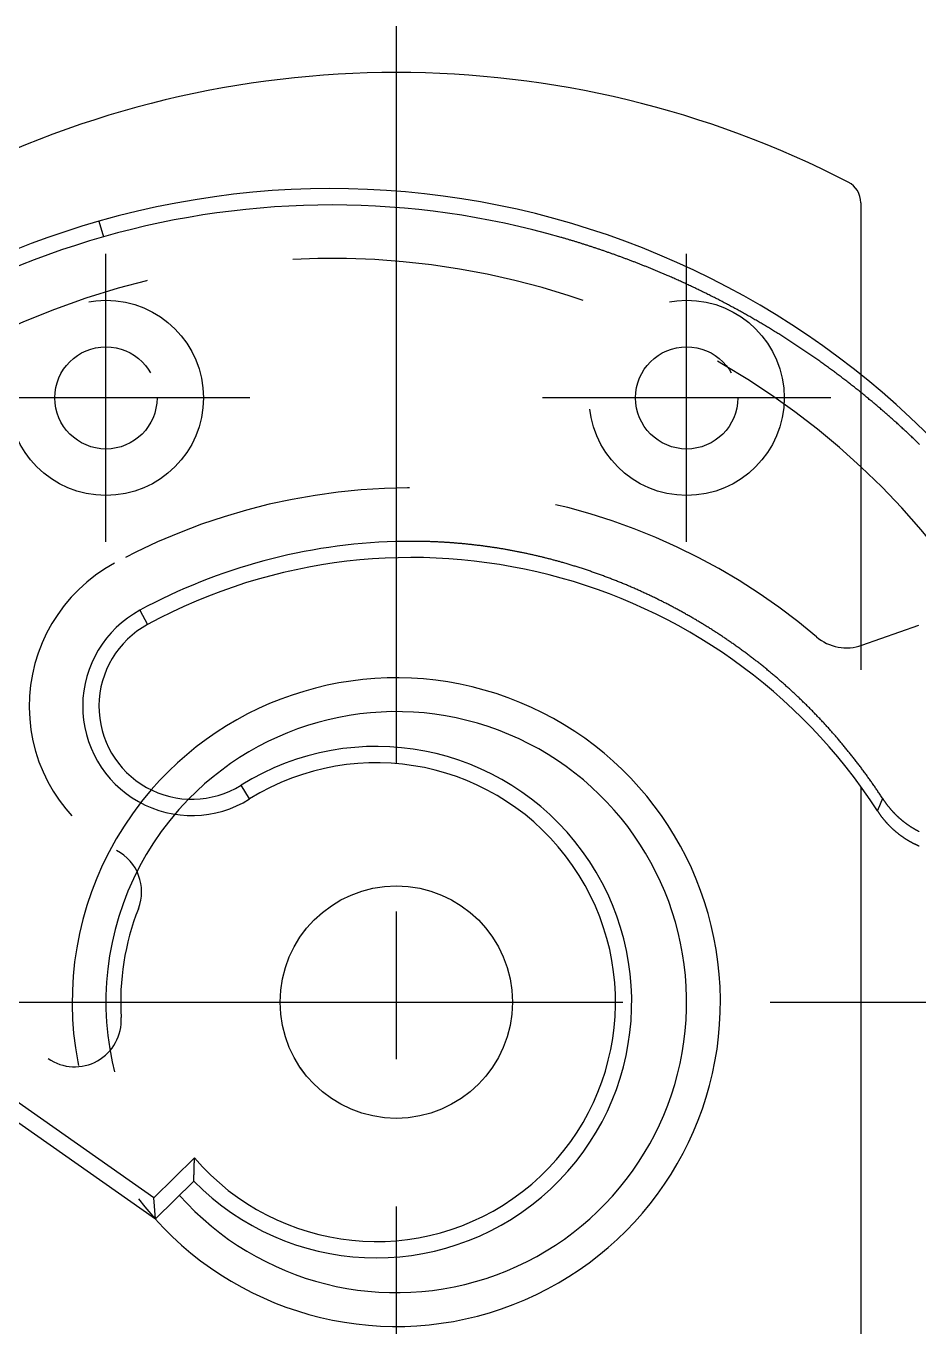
# Model space of a CAD drawing. Extents: x -128 to 60, y -136 to 42.
# Drawn here: x -15.9 to 22.5, y -14 to 42 of the extents above; entities that cross this region are included whole.
import ezdxf

# ---------------------------------------------------------------- set-up
doc = ezdxf.new("R2010")
doc.units = 0
doc.linetypes.add('CENTER', pattern=[50.8, 31.75, -6.35, 6.35, -6.35])
doc.linetypes.add('DASHED', pattern=[19.05, 12.7, -6.35])
doc.layers.get('0').update_dxf_attribs({"linetype": 'CONTINUOUS'})
doc.layers.add('CENTER', color=1, linetype='CONTINUOUS')

msp = doc.modelspace()

# ---------------------------------------------------------------- linework, layer by layer
at = {"color": 7, "linetype": 'CONTINUOUS'}
for p, q in [((20, 34.395), (20, 26.995)), ((-12.8, 33.602), (-12.608, 32.929)), ((-11.038, 16.862), (-10.704, 16.247)), ((-6.314, 8.741), (-6.684, 9.335)), ((20, 9.271), (20, -34.395)), ((-31.754, 5.676), (-10.365, -9.331)), ((-10.439, -8.423), (-27.341, 3.435)), ((-10.439, -8.423), (-8.686, -6.702)), ((-10.365, -9.331), (-8.712, -7.708)), ((-10.365, -9.331), (-10.439, -8.423))]:
    msp.add_line(p, q, dxfattribs=at)
at = {"color": 3, "linetype": 'DASHED'}
for p, q in [((20, 26.995), (20, 9.271)), ((20.045, 15.358), (22.502, 16.219)), ((-30.031, 8.132), (-14.99, -2.421))]:
    msp.add_line(p, q, dxfattribs=at)
at = {"color": 7}
for points in [[(11.462, 31.354, 0), (11.428, 31.369, 0), (11.395, 31.383, 0), (11.361, 31.397, 0), (11.328, 31.411, 0), (11.294, 31.425, 0), (11.26, 31.439, 0), (11.227, 31.453, 0), (11.193, 31.467, 0), (11.159, 31.481, 0), (11.126, 31.495, 0), (11.092, 31.509, 0), (11.058, 31.523, 0), (11.024, 31.537, 0), (10.991, 31.551, 0), (10.957, 31.564, 0), (10.923, 31.578, 0), (10.889, 31.592, 0), (10.856, 31.606, 0), (10.822, 31.619, 0), (10.788, 31.633, 0), (10.754, 31.647, 0), (10.72, 31.66, 0), (10.686, 31.674, 0), (10.652, 31.687, 0), (10.618, 31.701, 0), (10.585, 31.714, 0), (10.551, 31.728, 0), (10.517, 31.741, 0), (10.483, 31.754, 0), (10.449, 31.768, 0), (10.415, 31.781, 0), (10.381, 31.794, 0), (10.347, 31.808, 0), (10.313, 31.821, 0), (10.279, 31.834, 0), (10.245, 31.847, 0), (10.21, 31.86, 0), (10.176, 31.873, 0), (10.142, 31.886, 0), (10.108, 31.899, 0), (10.074, 31.912, 0), (10.04, 31.925, 0), (10.006, 31.938, 0), (9.971, 31.951, 0), (9.937, 31.964, 0), (9.903, 31.977, 0), (9.869, 31.989, 0), (9.835, 32.002, 0), (9.8, 32.015, 0), (9.766, 32.028, 0), (9.732, 32.04, 0), (9.698, 32.053, 0), (9.663, 32.065, 0), (9.629, 32.078, 0), (9.595, 32.09, 0), (9.56, 32.103, 0), (9.526, 32.115, 0), (9.492, 32.128, 0), (9.457, 32.14, 0), (9.423, 32.153, 0), (9.388, 32.165, 0), (9.354, 32.177, 0), (9.32, 32.189, 0), (9.285, 32.202, 0), (9.251, 32.214, 0), (9.216, 32.226, 0), (9.182, 32.238, 0), (9.147, 32.25, 0), (9.113, 32.262, 0), (9.078, 32.274, 0), (9.044, 32.286, 0), (9.009, 32.298, 0), (8.975, 32.31, 0), (8.94, 32.322, 0), (8.905, 32.334, 0), (8.871, 32.346, 0), (8.836, 32.358, 0), (8.802, 32.369, 0), (8.767, 32.381, 0), (8.732, 32.393, 0), (8.698, 32.404, 0), (8.663, 32.416, 0), (8.628, 32.428, 0), (8.594, 32.439, 0), (8.559, 32.451, 0), (8.524, 32.462, 0), (8.489, 32.474, 0), (8.455, 32.485, 0), (8.42, 32.497, 0), (8.385, 32.508, 0), (8.35, 32.519, 0), (8.316, 32.531, 0), (8.281, 32.542, 0), (8.246, 32.553, 0), (8.211, 32.564, 0), (8.176, 32.575, 0), (8.142, 32.587, 0), (8.107, 32.598, 0), (8.072, 32.609, 0), (8.037, 32.62, 0), (8.002, 32.631, 0), (7.967, 32.642, 0), (7.932, 32.653, 0), (7.897, 32.664, 0), (7.862, 32.675, 0), (7.827, 32.685, 0), (7.792, 32.696, 0), (7.757, 32.707, 0), (7.723, 32.718, 0), (7.688, 32.728, 0), (7.653, 32.739, 0), (7.617, 32.75, 0), (7.582, 32.76, 0), (7.547, 32.771, 0), (7.512, 32.782, 0), (7.477, 32.792, 0), (7.442, 32.803, 0), (7.407, 32.813, 0), (7.372, 32.823, 0), (7.337, 32.834, 0), (7.302, 32.844, 0), (7.267, 32.854, 0), (7.232, 32.865, 0), (7.196, 32.875, 0), (7.161, 32.885, 0), (7.126, 32.895, 0), (7.091, 32.905, 0)], [(22.528, 23.993, 0), (22.49, 24.029, 0), (22.453, 24.065, 0), (22.415, 24.102, 0), (22.378, 24.138, 0), (22.34, 24.174, 0), (22.303, 24.21, 0), (22.265, 24.246, 0), (22.227, 24.282, 0), (22.189, 24.318, 0), (22.152, 24.354, 0), (22.114, 24.39, 0), (22.076, 24.425, 0), (22.038, 24.461, 0), (22, 24.496, 0), (21.962, 24.532, 0), (21.924, 24.567, 0), (21.886, 24.603, 0), (21.848, 24.638, 0), (21.809, 24.674, 0), (21.771, 24.709, 0), (21.733, 24.744, 0), (21.694, 24.779, 0), (21.656, 24.814, 0), (21.617, 24.849, 0), (21.579, 24.884, 0), (21.541, 24.919, 0), (21.502, 24.954, 0), (21.463, 24.988, 0), (21.425, 25.023, 0), (21.386, 25.058, 0), (21.347, 25.092, 0), (21.308, 25.127, 0), (21.27, 25.161, 0), (21.231, 25.196, 0), (21.192, 25.23, 0), (21.153, 25.264, 0), (21.114, 25.298, 0), (21.075, 25.333, 0), (21.036, 25.367, 0), (20.997, 25.401, 0), (20.957, 25.435, 0), (20.918, 25.468, 0), (20.879, 25.502, 0), (20.839, 25.536, 0), (20.8, 25.57, 0), (20.761, 25.604, 0), (20.721, 25.637, 0), (20.682, 25.671, 0), (20.642, 25.704, 0), (20.602, 25.738, 0), (20.563, 25.771, 0), (20.523, 25.804, 0), (20.483, 25.837, 0), (20.444, 25.871, 0), (20.404, 25.904, 0), (20.364, 25.937, 0), (20.324, 25.97, 0), (20.284, 26.003, 0), (20.244, 26.036, 0), (20.204, 26.069, 0), (20.164, 26.101, 0), (20.124, 26.134, 0), (20.084, 26.167, 0), (20.044, 26.199, 0), (20.003, 26.232, 0), (19.963, 26.264, 0), (19.923, 26.297, 0), (19.882, 26.329, 0), (19.842, 26.361, 0), (19.801, 26.393, 0), (19.761, 26.425, 0), (19.72, 26.458, 0), (19.68, 26.49, 0), (19.639, 26.522, 0), (19.598, 26.553, 0), (19.558, 26.585, 0), (19.517, 26.617, 0), (19.476, 26.649, 0), (19.435, 26.681, 0), (19.394, 26.712, 0), (19.353, 26.744, 0), (19.312, 26.775, 0), (19.271, 26.807, 0), (19.23, 26.838, 0), (19.189, 26.869, 0), (19.148, 26.901, 0), (19.106, 26.932, 0), (19.065, 26.963, 0), (19.024, 26.994, 0), (18.982, 27.025, 0), (18.941, 27.056, 0), (18.9, 27.087, 0), (18.858, 27.118, 0), (18.817, 27.149, 0), (18.775, 27.179, 0), (18.733, 27.21, 0), (18.692, 27.241, 0), (18.65, 27.271, 0), (18.608, 27.302, 0), (18.566, 27.332, 0), (18.525, 27.362, 0), (18.483, 27.393, 0), (18.441, 27.423, 0), (18.399, 27.453, 0), (18.357, 27.483, 0), (18.315, 27.513, 0), (18.273, 27.543, 0), (18.23, 27.573, 0), (18.188, 27.603, 0), (18.146, 27.633, 0), (18.104, 27.663, 0), (18.061, 27.692, 0), (18.019, 27.722, 0), (17.977, 27.752, 0), (17.934, 27.781, 0), (17.892, 27.811, 0), (17.849, 27.84, 0), (17.806, 27.869, 0), (17.764, 27.899, 0), (17.721, 27.928, 0), (17.678, 27.957, 0), (17.636, 27.986, 0), (17.593, 28.015, 0), (17.55, 28.044, 0), (17.507, 28.073, 0), (17.464, 28.102, 0), (17.421, 28.131, 0), (17.378, 28.16, 0), (17.335, 28.188, 0), (17.292, 28.217, 0), (17.249, 28.245, 0), (17.206, 28.274, 0), (17.162, 28.302, 0), (17.119, 28.331, 0), (17.076, 28.359, 0), (17.032, 28.387, 0), (16.989, 28.416, 0), (16.945, 28.444, 0), (16.902, 28.472, 0), (16.858, 28.5, 0), (16.815, 28.528, 0), (16.771, 28.556, 0), (16.727, 28.584, 0), (16.684, 28.611, 0), (16.64, 28.639, 0), (16.596, 28.667, 0), (16.552, 28.695, 0), (16.508, 28.722, 0), (16.464, 28.75, 0), (16.42, 28.777, 0), (16.376, 28.804, 0), (16.332, 28.832, 0), (16.288, 28.859, 0), (16.244, 28.886, 0), (16.2, 28.913, 0), (16.155, 28.94, 0), (16.111, 28.967, 0), (16.067, 28.994, 0), (16.023, 29.021, 0), (15.978, 29.048, 0), (15.934, 29.075, 0), (15.889, 29.102, 0), (15.844, 29.128, 0), (15.8, 29.155, 0), (15.755, 29.181, 0), (15.71, 29.208, 0), (15.666, 29.234, 0), (15.621, 29.261, 0), (15.576, 29.287, 0), (15.531, 29.313, 0), (15.486, 29.339, 0), (15.441, 29.365, 0), (15.396, 29.391, 0), (15.351, 29.417, 0), (15.306, 29.443, 0), (15.261, 29.469, 0), (15.216, 29.495, 0), (15.171, 29.521, 0), (15.125, 29.546, 0), (15.08, 29.572, 0), (15.034, 29.598, 0), (14.989, 29.623, 0), (14.944, 29.648, 0), (14.898, 29.674, 0), (14.852, 29.699, 0), (14.807, 29.724, 0), (14.761, 29.75, 0), (14.716, 29.775, 0), (14.67, 29.8, 0), (14.624, 29.825, 0), (14.578, 29.85, 0), (14.532, 29.875, 0), (14.486, 29.899, 0), (14.44, 29.924, 0), (14.394, 29.949, 0), (14.348, 29.974, 0), (14.302, 29.998, 0), (14.256, 30.023, 0), (14.21, 30.047, 0), (14.164, 30.072, 0), (14.117, 30.096, 0), (14.071, 30.12, 0), (14.025, 30.144, 0), (13.978, 30.169, 0), (13.932, 30.192, 0), (13.885, 30.217, 0), (13.839, 30.241, 0), (13.792, 30.264, 0), (13.745, 30.288, 0), (13.699, 30.312, 0), (13.652, 30.336, 0), (13.605, 30.359, 0), (13.559, 30.383, 0), (13.512, 30.406, 0), (13.465, 30.43, 0), (13.418, 30.453, 0), (13.371, 30.477, 0), (13.324, 30.5, 0), (13.277, 30.523, 0), (13.23, 30.546, 0), (13.182, 30.569, 0), (13.135, 30.592, 0), (13.088, 30.615, 0), (13.041, 30.638, 0), (12.994, 30.661, 0), (12.946, 30.683, 0), (12.899, 30.706, 0), (12.851, 30.729, 0), (12.804, 30.751, 0), (12.757, 30.774, 0), (12.709, 30.796, 0), (12.662, 30.818, 0), (12.614, 30.841, 0), (12.566, 30.863, 0), (12.519, 30.885, 0), (12.471, 30.907, 0), (12.423, 30.929, 0), (12.376, 30.951, 0), (12.328, 30.973, 0), (12.28, 30.995, 0), (12.232, 31.016, 0), (12.184, 31.038, 0), (12.136, 31.059, 0), (12.088, 31.081, 0), (12.04, 31.102, 0), (11.992, 31.124, 0), (11.944, 31.145, 0), (11.896, 31.166, 0), (11.848, 31.188, 0), (11.8, 31.209, 0), (11.752, 31.23, 0), (11.703, 31.251, 0), (11.655, 31.271, 0), (11.607, 31.292, 0), (11.559, 31.313, 0), (11.51, 31.334, 0), (11.462, 31.354, 0)], [(7.13, 18.923, 0), (7.093, 18.933, 0), (7.057, 18.944, 0), (7.02, 18.954, 0), (6.984, 18.964, 0), (6.948, 18.974, 0), (6.911, 18.984, 0), (6.875, 18.994, 0), (6.838, 19.004, 0), (6.802, 19.014, 0), (6.765, 19.024, 0), (6.729, 19.033, 0), (6.692, 19.043, 0), (6.656, 19.053, 0), (6.619, 19.062, 0), (6.583, 19.072, 0), (6.546, 19.081, 0), (6.509, 19.091, 0), (6.473, 19.1, 0), (6.436, 19.109, 0), (6.399, 19.119, 0), (6.363, 19.128, 0), (6.326, 19.137, 0), (6.289, 19.146, 0), (6.253, 19.155, 0), (6.216, 19.164, 0), (6.179, 19.173, 0), (6.142, 19.181, 0), (6.106, 19.19, 0), (6.069, 19.199, 0), (6.032, 19.207, 0), (5.995, 19.216, 0), (5.958, 19.224, 0), (5.922, 19.233, 0), (5.885, 19.241, 0), (5.848, 19.25, 0), (5.811, 19.258, 0), (5.774, 19.266, 0), (5.737, 19.274, 0), (5.7, 19.282, 0), (5.663, 19.291, 0), (5.626, 19.299, 0), (5.589, 19.306, 0), (5.552, 19.314, 0), (5.515, 19.322, 0), (5.478, 19.33, 0), (5.441, 19.337, 0), (5.404, 19.345, 0), (5.367, 19.353, 0), (5.33, 19.36, 0), (5.293, 19.368, 0), (5.256, 19.375, 0), (5.219, 19.382, 0), (5.182, 19.39, 0), (5.145, 19.397, 0), (5.107, 19.404, 0), (5.07, 19.411, 0), (5.033, 19.418, 0), (4.996, 19.425, 0), (4.959, 19.432, 0), (4.921, 19.439, 0), (4.884, 19.446, 0), (4.847, 19.453, 0), (4.81, 19.459, 0), (4.772, 19.466, 0), (4.735, 19.472, 0), (4.698, 19.479, 0), (4.66, 19.485, 0), (4.623, 19.492, 0), (4.586, 19.498, 0), (4.548, 19.504, 0), (4.511, 19.51, 0), (4.473, 19.517, 0), (4.436, 19.523, 0), (4.399, 19.529, 0), (4.361, 19.535, 0), (4.324, 19.541, 0), (4.286, 19.546, 0), (4.249, 19.552, 0), (4.211, 19.558, 0), (4.174, 19.564, 0), (4.136, 19.569, 0), (4.099, 19.575, 0), (4.061, 19.58, 0), (4.023, 19.586, 0), (3.986, 19.591, 0), (3.948, 19.596, 0), (3.911, 19.602, 0), (3.873, 19.607, 0), (3.835, 19.612, 0), (3.798, 19.617, 0), (3.76, 19.622, 0), (3.722, 19.627, 0), (3.685, 19.632, 0), (3.647, 19.637, 0), (3.609, 19.642, 0), (3.571, 19.646, 0), (3.534, 19.651, 0), (3.496, 19.655, 0), (3.458, 19.66, 0), (3.42, 19.665, 0), (3.383, 19.669, 0), (3.345, 19.673, 0), (3.307, 19.678, 0), (3.269, 19.682, 0), (3.231, 19.686, 0), (3.194, 19.69, 0), (3.156, 19.694, 0), (3.118, 19.698, 0), (3.08, 19.702, 0), (3.042, 19.706, 0), (3.005, 19.71, 0), (2.967, 19.713, 0), (2.929, 19.717, 0), (2.891, 19.721, 0), (2.853, 19.724, 0), (2.816, 19.728, 0), (2.778, 19.731, 0), (2.74, 19.735, 0), (2.702, 19.738, 0), (2.664, 19.741, 0), (2.626, 19.744, 0), (2.589, 19.748, 0), (2.551, 19.751, 0), (2.513, 19.754, 0), (2.475, 19.757, 0), (2.437, 19.76, 0), (2.399, 19.762, 0), (2.361, 19.765, 0), (2.323, 19.768, 0), (2.286, 19.77, 0), (2.248, 19.773, 0), (2.21, 19.776, 0), (2.172, 19.778, 0), (2.134, 19.78, 0), (2.096, 19.783, 0), (2.058, 19.785, 0), (2.02, 19.787, 0), (1.982, 19.79, 0), (1.945, 19.792, 0), (1.907, 19.794, 0), (1.869, 19.796, 0), (1.831, 19.798, 0), (1.793, 19.799, 0), (1.755, 19.801, 0), (1.717, 19.803, 0), (1.679, 19.805, 0), (1.641, 19.806, 0), (1.603, 19.808, 0), (1.565, 19.809, 0), (1.527, 19.811, 0), (1.489, 19.812, 0), (1.451, 19.814, 0), (1.413, 19.815, 0), (1.375, 19.816, 0), (1.338, 19.817, 0), (1.3, 19.818, 0), (1.262, 19.819, 0), (1.224, 19.82, 0), (1.186, 19.821, 0), (1.148, 19.822, 0), (1.11, 19.823, 0), (1.072, 19.823, 0), (1.034, 19.824, 0), (0.996, 19.825, 0), (0.958, 19.825, 0), (0.92, 19.826, 0), (0.882, 19.826, 0), (0.844, 19.826, 0), (0.806, 19.826, 0), (0.768, 19.827, 0), (0.73, 19.827, 0), (0.691, 19.827, 0), (0.653, 19.827, 0), (0.615, 19.827, 0), (0.577, 19.827, 0), (0.539, 19.827, 0), (0.501, 19.827, 0), (0.463, 19.826, 0), (0.425, 19.826, 0), (0.387, 19.826, 0), (0.349, 19.825, 0), (0.311, 19.825, 0), (0.273, 19.824, 0), (0.235, 19.823, 0), (0.197, 19.823, 0), (0.159, 19.822, 0), (0.121, 19.821, 0), (0.083, 19.82, 0), (0.044, 19.819, 0), (0.006, 19.818, 0), (-0.032, 19.817, 0)], [(20.94, 8.755, 0), (20.915, 8.793, 0), (20.889, 8.832, 0), (20.864, 8.87, 0), (20.839, 8.908, 0), (20.813, 8.947, 0), (20.788, 8.985, 0), (20.762, 9.023, 0), (20.737, 9.061, 0), (20.711, 9.1, 0), (20.685, 9.138, 0), (20.66, 9.176, 0), (20.634, 9.213, 0), (20.608, 9.251, 0), (20.582, 9.289, 0), (20.556, 9.327, 0), (20.53, 9.365, 0), (20.503, 9.402, 0), (20.477, 9.44, 0), (20.451, 9.477, 0), (20.425, 9.515, 0), (20.398, 9.552, 0), (20.372, 9.59, 0), (20.345, 9.627, 0), (20.318, 9.664, 0), (20.292, 9.701, 0), (20.265, 9.739, 0), (20.238, 9.776, 0), (20.211, 9.813, 0), (20.184, 9.85, 0), (20.157, 9.887, 0), (20.13, 9.923, 0), (20.103, 9.96, 0), (20.076, 9.997, 0), (20.048, 10.034, 0), (20.021, 10.07, 0), (19.993, 10.107, 0), (19.966, 10.143, 0), (19.938, 10.18, 0), (19.911, 10.216, 0), (19.883, 10.252, 0), (19.855, 10.289, 0), (19.827, 10.325, 0), (19.799, 10.361, 0), (19.772, 10.397, 0), (19.744, 10.433, 0), (19.715, 10.469, 0), (19.687, 10.505, 0), (19.659, 10.541, 0), (19.631, 10.577, 0), (19.602, 10.613, 0), (19.574, 10.649, 0), (19.546, 10.684, 0), (19.517, 10.72, 0), (19.488, 10.755, 0), (19.46, 10.791, 0), (19.431, 10.826, 0), (19.402, 10.862, 0), (19.373, 10.897, 0), (19.344, 10.932, 0), (19.315, 10.967, 0), (19.286, 11.003, 0), (19.257, 11.038, 0), (19.228, 11.073, 0), (19.199, 11.108, 0), (19.169, 11.143, 0), (19.14, 11.178, 0), (19.11, 11.213, 0), (19.081, 11.247, 0), (19.051, 11.282, 0), (19.022, 11.317, 0), (18.992, 11.351, 0), (18.962, 11.386, 0), (18.932, 11.42, 0), (18.902, 11.455, 0), (18.872, 11.489, 0), (18.842, 11.523, 0), (18.812, 11.558, 0), (18.782, 11.592, 0), (18.752, 11.626, 0), (18.721, 11.66, 0), (18.691, 11.694, 0), (18.661, 11.728, 0), (18.63, 11.762, 0), (18.6, 11.796, 0), (18.569, 11.83, 0), (18.538, 11.863, 0), (18.508, 11.897, 0), (18.477, 11.931, 0), (18.446, 11.964, 0), (18.415, 11.998, 0), (18.384, 12.031, 0), (18.353, 12.065, 0), (18.322, 12.098, 0), (18.291, 12.131, 0), (18.259, 12.165, 0), (18.228, 12.198, 0), (18.197, 12.231, 0), (18.165, 12.264, 0), (18.134, 12.297, 0), (18.102, 12.33, 0), (18.07, 12.363, 0), (18.039, 12.396, 0), (18.007, 12.429, 0), (17.975, 12.461, 0), (17.943, 12.494, 0), (17.911, 12.527, 0), (17.879, 12.559, 0), (17.847, 12.592, 0), (17.815, 12.624, 0), (17.782, 12.657, 0), (17.75, 12.689, 0), (17.718, 12.721, 0), (17.685, 12.754, 0), (17.653, 12.786, 0), (17.62, 12.818, 0), (17.588, 12.85, 0), (17.555, 12.882, 0), (17.522, 12.914, 0), (17.489, 12.946, 0), (17.456, 12.977, 0), (17.424, 13.009, 0), (17.391, 13.041, 0), (17.358, 13.073, 0), (17.324, 13.104, 0), (17.291, 13.136, 0), (17.258, 13.167, 0), (17.224, 13.199, 0), (17.191, 13.23, 0), (17.158, 13.261, 0), (17.124, 13.293, 0), (17.09, 13.324, 0), (17.057, 13.355, 0), (17.023, 13.386, 0), (16.989, 13.417, 0), (16.955, 13.448, 0), (16.922, 13.479, 0), (16.887, 13.51, 0), (16.853, 13.541, 0), (16.819, 13.572, 0), (16.785, 13.602, 0), (16.751, 13.633, 0), (16.716, 13.664, 0), (16.682, 13.694, 0), (16.648, 13.725, 0), (16.613, 13.755, 0), (16.579, 13.785, 0), (16.544, 13.816, 0), (16.509, 13.846, 0), (16.474, 13.876, 0), (16.44, 13.906, 0), (16.405, 13.936, 0), (16.37, 13.966, 0), (16.335, 13.996, 0), (16.3, 14.026, 0), (16.265, 14.055, 0), (16.23, 14.085, 0), (16.195, 14.115, 0), (16.159, 14.144, 0), (16.124, 14.174, 0), (16.089, 14.203, 0), (16.053, 14.232, 0), (16.018, 14.262, 0), (15.982, 14.291, 0), (15.947, 14.32, 0), (15.911, 14.349, 0), (15.875, 14.378, 0), (15.84, 14.407, 0), (15.804, 14.436, 0), (15.768, 14.464, 0), (15.732, 14.493, 0), (15.696, 14.522, 0), (15.66, 14.55, 0), (15.624, 14.579, 0), (15.588, 14.607, 0), (15.552, 14.636, 0), (15.516, 14.664, 0), (15.48, 14.692, 0), (15.444, 14.72, 0), (15.407, 14.748, 0), (15.371, 14.776, 0), (15.335, 14.804, 0), (15.298, 14.832, 0), (15.262, 14.86, 0), (15.225, 14.887, 0), (15.189, 14.915, 0), (15.152, 14.943, 0), (15.116, 14.97, 0), (15.079, 14.997, 0), (15.042, 15.025, 0), (15.006, 15.052, 0), (14.969, 15.079, 0), (14.932, 15.106, 0), (14.895, 15.133, 0), (14.858, 15.16, 0), (14.821, 15.187, 0), (14.784, 15.213, 0), (14.747, 15.24, 0), (14.71, 15.267, 0), (14.673, 15.293, 0), (14.636, 15.32, 0), (14.599, 15.346, 0), (14.562, 15.373, 0), (14.524, 15.399, 0), (14.487, 15.425, 0), (14.45, 15.451, 0), (14.412, 15.477, 0), (14.375, 15.503, 0), (14.337, 15.529, 0), (14.3, 15.555, 0), (14.262, 15.581, 0), (14.224, 15.606, 0), (14.187, 15.632, 0), (14.149, 15.657, 0), (14.111, 15.683, 0), (14.073, 15.708, 0), (14.036, 15.733, 0), (13.998, 15.759, 0), (13.96, 15.784, 0), (13.922, 15.809, 0), (13.884, 15.834, 0), (13.846, 15.859, 0), (13.807, 15.884, 0), (13.769, 15.908, 0), (13.731, 15.933, 0), (13.693, 15.958, 0), (13.655, 15.982, 0), (13.616, 16.007, 0), (13.578, 16.031, 0), (13.54, 16.056, 0), (13.501, 16.08, 0), (13.463, 16.104, 0), (13.424, 16.128, 0), (13.385, 16.152, 0), (13.347, 16.176, 0), (13.308, 16.2, 0), (13.269, 16.224, 0), (13.231, 16.248, 0), (13.192, 16.271, 0), (13.153, 16.295, 0), (13.114, 16.319, 0), (13.075, 16.342, 0), (13.036, 16.366, 0), (12.997, 16.389, 0), (12.958, 16.412, 0), (12.919, 16.435, 0), (12.88, 16.459, 0), (12.841, 16.482, 0), (12.802, 16.505, 0), (12.762, 16.527, 0), (12.723, 16.55, 0), (12.684, 16.573, 0), (12.644, 16.596, 0), (12.605, 16.618, 0), (12.565, 16.641, 0), (12.526, 16.663, 0), (12.486, 16.686, 0), (12.446, 16.708, 0), (12.407, 16.73, 0), (12.367, 16.752, 0), (12.327, 16.774, 0), (12.287, 16.796, 0), (12.248, 16.818, 0), (12.208, 16.84, 0), (12.168, 16.862, 0), (12.128, 16.884, 0), (12.088, 16.905, 0), (12.048, 16.927, 0), (12.008, 16.949, 0), (11.968, 16.97, 0), (11.928, 16.991, 0), (11.887, 17.013, 0), (11.847, 17.034, 0), (11.807, 17.055, 0), (11.766, 17.076, 0), (11.726, 17.097, 0), (11.685, 17.118, 0), (11.645, 17.139, 0), (11.604, 17.16, 0), (11.564, 17.18, 0), (11.523, 17.201, 0), (11.483, 17.222, 0), (11.442, 17.242, 0), (11.401, 17.263, 0), (11.361, 17.283, 0), (11.32, 17.303, 0), (11.279, 17.323, 0), (11.238, 17.343, 0), (11.197, 17.364, 0), (11.156, 17.384, 0), (11.115, 17.404, 0), (11.074, 17.423, 0), (11.033, 17.443, 0), (10.992, 17.463, 0), (10.95, 17.482, 0), (10.909, 17.502, 0), (10.868, 17.521, 0), (10.826, 17.541, 0), (10.785, 17.56, 0), (10.743, 17.579, 0), (10.702, 17.599, 0), (10.66, 17.618, 0), (10.619, 17.637, 0), (10.577, 17.656, 0), (10.536, 17.675, 0), (10.494, 17.694, 0), (10.452, 17.712, 0), (10.41, 17.731, 0), (10.368, 17.75, 0), (10.327, 17.768, 0), (10.285, 17.787, 0), (10.243, 17.805, 0), (10.201, 17.823, 0), (10.159, 17.841, 0), (10.117, 17.86, 0), (10.074, 17.878, 0), (10.032, 17.896, 0), (9.99, 17.913, 0), (9.948, 17.931, 0), (9.905, 17.949, 0), (9.863, 17.967, 0), (9.821, 17.984, 0), (9.778, 18.002, 0), (9.736, 18.019, 0), (9.693, 18.037, 0), (9.651, 18.054, 0), (9.608, 18.071, 0), (9.566, 18.088, 0), (9.523, 18.106, 0), (9.481, 18.123, 0), (9.438, 18.14, 0), (9.395, 18.156, 0), (9.352, 18.173, 0), (9.309, 18.19, 0), (9.267, 18.206, 0), (9.224, 18.223, 0), (9.181, 18.239, 0), (9.138, 18.256, 0), (9.095, 18.272, 0), (9.052, 18.288, 0), (9.009, 18.305, 0), (8.966, 18.32, 0), (8.923, 18.337, 0), (8.879, 18.352, 0), (8.836, 18.368, 0), (8.793, 18.384, 0), (8.75, 18.4, 0), (8.707, 18.415, 0), (8.663, 18.431, 0), (8.62, 18.446, 0), (8.577, 18.462, 0), (8.533, 18.477, 0), (8.49, 18.492, 0), (8.446, 18.507, 0), (8.403, 18.522, 0), (8.359, 18.537, 0), (8.316, 18.552, 0), (8.272, 18.567, 0), (8.228, 18.582, 0), (8.185, 18.596, 0), (8.141, 18.611, 0), (8.097, 18.625, 0), (8.054, 18.64, 0), (8.01, 18.654, 0), (7.966, 18.668, 0), (7.922, 18.682, 0), (7.879, 18.696, 0), (7.835, 18.71, 0), (7.791, 18.724, 0), (7.747, 18.738, 0), (7.703, 18.752, 0), (7.659, 18.765, 0), (7.615, 18.779, 0), (7.571, 18.793, 0), (7.527, 18.806, 0), (7.483, 18.819, 0), (7.439, 18.832, 0), (7.395, 18.846, 0), (7.351, 18.859, 0), (7.306, 18.872, 0), (7.262, 18.885, 0), (7.218, 18.898, 0), (7.174, 18.91, 0), (7.13, 18.923, 0)], [(20.717, 8.226, 0), (20.718, 8.229, 0), (20.72, 8.232, 0), (20.721, 8.236, 0), (20.723, 8.239, 0), (20.724, 8.242, 0), (20.725, 8.246, 0), (20.727, 8.249, 0), (20.728, 8.252, 0), (20.73, 8.256, 0), (20.731, 8.259, 0), (20.733, 8.262, 0), (20.734, 8.266, 0), (20.735, 8.269, 0), (20.737, 8.272, 0), (20.738, 8.276, 0), (20.739, 8.279, 0), (20.741, 8.282, 0), (20.742, 8.286, 0), (20.744, 8.289, 0), (20.745, 8.292, 0), (20.747, 8.296, 0), (20.748, 8.299, 0), (20.749, 8.302, 0), (20.751, 8.306, 0), (20.752, 8.309, 0), (20.754, 8.312, 0), (20.755, 8.316, 0), (20.756, 8.319, 0), (20.758, 8.322, 0), (20.759, 8.325, 0), (20.761, 8.329, 0), (20.762, 8.332, 0), (20.764, 8.335, 0), (20.765, 8.339, 0), (20.766, 8.342, 0), (20.768, 8.345, 0), (20.769, 8.349, 0), (20.77, 8.352, 0), (20.772, 8.355, 0), (20.773, 8.359, 0), (20.775, 8.362, 0), (20.776, 8.365, 0), (20.778, 8.369, 0), (20.779, 8.372, 0), (20.78, 8.375, 0), (20.782, 8.379, 0), (20.783, 8.382, 0), (20.785, 8.385, 0), (20.786, 8.389, 0), (20.788, 8.392, 0), (20.789, 8.395, 0), (20.79, 8.399, 0), (20.792, 8.402, 0), (20.793, 8.405, 0), (20.794, 8.409, 0), (20.796, 8.412, 0), (20.797, 8.415, 0), (20.799, 8.419, 0), (20.8, 8.422, 0), (20.802, 8.425, 0), (20.803, 8.429, 0), (20.804, 8.432, 0), (20.806, 8.435, 0), (20.807, 8.439, 0), (20.809, 8.442, 0), (20.81, 8.445, 0), (20.811, 8.449, 0), (20.813, 8.452, 0), (20.814, 8.455, 0), (20.816, 8.459, 0), (20.817, 8.462, 0), (20.818, 8.465, 0), (20.82, 8.468, 0), (20.821, 8.472, 0), (20.823, 8.475, 0), (20.824, 8.478, 0), (20.825, 8.482, 0), (20.827, 8.485, 0), (20.828, 8.488, 0), (20.83, 8.492, 0), (20.831, 8.495, 0), (20.832, 8.498, 0), (20.834, 8.502, 0), (20.835, 8.505, 0), (20.837, 8.508, 0), (20.838, 8.512, 0), (20.839, 8.515, 0), (20.841, 8.518, 0), (20.842, 8.522, 0), (20.844, 8.525, 0), (20.845, 8.528, 0), (20.846, 8.532, 0), (20.848, 8.535, 0), (20.849, 8.538, 0), (20.851, 8.542, 0), (20.852, 8.545, 0), (20.853, 8.548, 0), (20.855, 8.552, 0), (20.856, 8.555, 0), (20.858, 8.558, 0), (20.859, 8.562, 0), (20.86, 8.565, 0), (20.862, 8.568, 0), (20.863, 8.572, 0), (20.865, 8.575, 0), (20.866, 8.578, 0), (20.867, 8.582, 0), (20.869, 8.585, 0), (20.87, 8.588, 0), (20.872, 8.592, 0), (20.873, 8.595, 0), (20.874, 8.598, 0), (20.876, 8.602, 0), (20.877, 8.605, 0), (20.878, 8.608, 0), (20.88, 8.612, 0), (20.881, 8.615, 0), (20.883, 8.618, 0), (20.884, 8.621, 0), (20.886, 8.625, 0), (20.887, 8.628, 0), (20.888, 8.631, 0), (20.89, 8.635, 0), (20.891, 8.638, 0), (20.892, 8.641, 0), (20.894, 8.645, 0), (20.895, 8.648, 0), (20.897, 8.651, 0), (20.898, 8.655, 0), (20.899, 8.658, 0), (20.901, 8.661, 0), (20.902, 8.665, 0), (20.904, 8.668, 0), (20.905, 8.671, 0), (20.906, 8.675, 0), (20.908, 8.678, 0), (20.909, 8.681, 0), (20.91, 8.685, 0), (20.912, 8.688, 0), (20.913, 8.691, 0), (20.915, 8.695, 0), (20.916, 8.698, 0), (20.918, 8.701, 0), (20.919, 8.705, 0), (20.92, 8.708, 0), (20.922, 8.711, 0), (20.923, 8.715, 0), (20.924, 8.718, 0), (20.926, 8.721, 0), (20.927, 8.725, 0), (20.929, 8.728, 0), (20.93, 8.731, 0), (20.931, 8.735, 0), (20.933, 8.738, 0), (20.934, 8.741, 0), (20.936, 8.745, 0), (20.937, 8.748, 0), (20.938, 8.751, 0), (20.94, 8.755, 0)], [(20.94, 8.755, 0), (20.946, 8.745, 0), (20.953, 8.735, 0), (20.959, 8.725, 0), (20.966, 8.715, 0), (20.972, 8.705, 0), (20.979, 8.695, 0), (20.986, 8.685, 0), (20.992, 8.675, 0), (20.999, 8.666, 0), (21.006, 8.656, 0), (21.012, 8.646, 0), (21.019, 8.637, 0), (21.026, 8.627, 0), (21.033, 8.617, 0), (21.04, 8.608, 0), (21.047, 8.598, 0), (21.053, 8.588, 0), (21.06, 8.579, 0), (21.067, 8.569, 0), (21.074, 8.56, 0), (21.081, 8.55, 0), (21.088, 8.541, 0), (21.095, 8.531, 0), (21.102, 8.522, 0), (21.11, 8.512, 0), (21.117, 8.503, 0), (21.124, 8.494, 0), (21.131, 8.484, 0), (21.138, 8.475, 0), (21.145, 8.466, 0), (21.153, 8.457, 0), (21.16, 8.447, 0), (21.167, 8.438, 0), (21.174, 8.429, 0), (21.182, 8.42, 0), (21.189, 8.411, 0), (21.197, 8.401, 0), (21.204, 8.392, 0), (21.212, 8.383, 0), (21.219, 8.374, 0), (21.227, 8.365, 0), (21.234, 8.356, 0), (21.241, 8.347, 0), (21.249, 8.338, 0), (21.257, 8.329, 0), (21.264, 8.32, 0), (21.272, 8.312, 0), (21.28, 8.303, 0), (21.287, 8.294, 0), (21.295, 8.285, 0), (21.303, 8.276, 0), (21.311, 8.267, 0), (21.318, 8.259, 0), (21.326, 8.25, 0), (21.334, 8.241, 0), (21.342, 8.233, 0), (21.35, 8.224, 0), (21.358, 8.215, 0), (21.366, 8.207, 0), (21.373, 8.198, 0), (21.381, 8.19, 0), (21.39, 8.181, 0), (21.398, 8.173, 0), (21.406, 8.164, 0), (21.414, 8.156, 0), (21.422, 8.147, 0), (21.43, 8.139, 0), (21.438, 8.13, 0), (21.446, 8.122, 0), (21.454, 8.114, 0), (21.463, 8.105, 0), (21.471, 8.097, 0), (21.479, 8.089, 0), (21.488, 8.08, 0), (21.496, 8.072, 0), (21.504, 8.064, 0), (21.513, 8.056, 0), (21.521, 8.048, 0), (21.529, 8.039, 0), (21.538, 8.031, 0), (21.546, 8.023, 0), (21.555, 8.015, 0), (21.564, 8.007, 0), (21.572, 7.999, 0), (21.581, 7.991, 0), (21.589, 7.983, 0), (21.598, 7.975, 0), (21.607, 7.967, 0), (21.615, 7.959, 0), (21.624, 7.951, 0), (21.633, 7.944, 0), (21.641, 7.936, 0), (21.65, 7.928, 0), (21.659, 7.92, 0), (21.668, 7.912, 0), (21.677, 7.905, 0), (21.686, 7.897, 0), (21.695, 7.889, 0), (21.703, 7.882, 0), (21.712, 7.874, 0), (21.721, 7.866, 0), (21.73, 7.859, 0), (21.739, 7.851, 0), (21.748, 7.843, 0), (21.758, 7.836, 0), (21.767, 7.828, 0), (21.776, 7.821, 0), (21.785, 7.813, 0), (21.794, 7.806, 0), (21.803, 7.799, 0), (21.812, 7.791, 0), (21.822, 7.784, 0), (21.831, 7.777, 0), (21.84, 7.769, 0), (21.85, 7.762, 0), (21.859, 7.755, 0), (21.868, 7.747, 0), (21.878, 7.74, 0), (21.887, 7.733, 0), (21.896, 7.726, 0), (21.906, 7.719, 0), (21.915, 7.712, 0), (21.925, 7.705, 0), (21.934, 7.698, 0), (21.944, 7.691, 0), (21.953, 7.684, 0), (21.963, 7.677, 0), (21.972, 7.67, 0), (21.982, 7.663, 0), (21.991, 7.656, 0), (22.001, 7.649, 0), (22.011, 7.643, 0), (22.02, 7.636, 0), (22.03, 7.629, 0), (22.04, 7.622, 0), (22.049, 7.616, 0), (22.059, 7.609, 0), (22.069, 7.602, 0), (22.078, 7.596, 0), (22.088, 7.589, 0), (22.098, 7.583, 0), (22.108, 7.576, 0), (22.117, 7.57, 0), (22.127, 7.563, 0), (22.137, 7.557, 0), (22.147, 7.551, 0), (22.157, 7.544, 0), (22.167, 7.538, 0), (22.177, 7.532, 0), (22.186, 7.526, 0), (22.196, 7.519, 0), (22.206, 7.513, 0), (22.216, 7.507, 0), (22.226, 7.501, 0), (22.236, 7.495, 0), (22.246, 7.489, 0), (22.256, 7.483, 0), (22.266, 7.477, 0), (22.276, 7.471, 0), (22.287, 7.465, 0), (22.297, 7.459, 0), (22.307, 7.453, 0), (22.317, 7.447, 0), (22.327, 7.441, 0), (22.337, 7.435, 0), (22.347, 7.43, 0), (22.358, 7.424, 0), (22.368, 7.418, 0), (22.378, 7.413, 0), (22.388, 7.407, 0), (22.398, 7.401, 0), (22.409, 7.396, 0), (22.419, 7.39, 0), (22.429, 7.385, 0), (22.44, 7.379, 0), (22.45, 7.374, 0), (22.46, 7.368, 0), (22.471, 7.363, 0), (22.481, 7.357, 0), (22.492, 7.352, 0), (22.502, 7.347, 0)], [(20.717, 8.226, 0), (20.726, 8.212, 0), (20.735, 8.198, 0), (20.745, 8.184, 0), (20.754, 8.17, 0), (20.763, 8.156, 0), (20.773, 8.142, 0), (20.782, 8.128, 0), (20.792, 8.114, 0), (20.801, 8.101, 0), (20.811, 8.087, 0), (20.82, 8.073, 0), (20.83, 8.06, 0), (20.84, 8.046, 0), (20.85, 8.033, 0), (20.86, 8.019, 0), (20.87, 8.006, 0), (20.88, 7.993, 0), (20.89, 7.979, 0), (20.9, 7.966, 0), (20.91, 7.953, 0), (20.92, 7.94, 0), (20.93, 7.927, 0), (20.941, 7.914, 0), (20.951, 7.901, 0), (20.961, 7.888, 0), (20.972, 7.875, 0), (20.982, 7.862, 0), (20.993, 7.849, 0), (21.003, 7.837, 0), (21.014, 7.824, 0), (21.025, 7.811, 0), (21.035, 7.798, 0), (21.046, 7.786, 0), (21.057, 7.773, 0), (21.068, 7.761, 0), (21.079, 7.748, 0), (21.09, 7.736, 0), (21.101, 7.724, 0), (21.112, 7.711, 0), (21.123, 7.699, 0), (21.134, 7.687, 0), (21.146, 7.675, 0), (21.157, 7.663, 0), (21.169, 7.651, 0), (21.18, 7.639, 0), (21.191, 7.627, 0), (21.203, 7.615, 0), (21.215, 7.603, 0), (21.226, 7.591, 0), (21.238, 7.579, 0), (21.25, 7.568, 0), (21.261, 7.556, 0), (21.273, 7.544, 0), (21.285, 7.533, 0), (21.297, 7.521, 0), (21.309, 7.51, 0), (21.321, 7.498, 0), (21.333, 7.487, 0), (21.345, 7.476, 0), (21.357, 7.464, 0), (21.37, 7.453, 0), (21.382, 7.442, 0), (21.394, 7.431, 0), (21.407, 7.42, 0), (21.419, 7.408, 0), (21.431, 7.397, 0), (21.444, 7.387, 0), (21.457, 7.376, 0), (21.469, 7.365, 0), (21.482, 7.354, 0), (21.495, 7.343, 0), (21.508, 7.332, 0), (21.52, 7.322, 0), (21.533, 7.311, 0), (21.546, 7.3, 0), (21.559, 7.29, 0), (21.572, 7.279, 0), (21.585, 7.269, 0), (21.599, 7.259, 0), (21.612, 7.248, 0), (21.625, 7.238, 0), (21.638, 7.228, 0), (21.652, 7.218, 0), (21.665, 7.207, 0), (21.678, 7.197, 0), (21.692, 7.187, 0), (21.705, 7.177, 0), (21.719, 7.168, 0), (21.732, 7.158, 0), (21.746, 7.148, 0), (21.759, 7.138, 0), (21.773, 7.129, 0), (21.787, 7.119, 0), (21.8, 7.11, 0), (21.814, 7.1, 0), (21.828, 7.091, 0), (21.842, 7.081, 0), (21.856, 7.072, 0), (21.869, 7.063, 0), (21.883, 7.054, 0), (21.897, 7.045, 0), (21.911, 7.036, 0), (21.925, 7.027, 0), (21.939, 7.018, 0), (21.953, 7.009, 0), (21.967, 7, 0), (21.982, 6.992, 0), (21.996, 6.983, 0), (22.01, 6.974, 0), (22.024, 6.966, 0), (22.038, 6.957, 0), (22.053, 6.949, 0), (22.067, 6.941, 0), (22.081, 6.932, 0), (22.096, 6.924, 0), (22.11, 6.916, 0), (22.125, 6.908, 0), (22.139, 6.9, 0), (22.154, 6.892, 0), (22.168, 6.884, 0), (22.183, 6.876, 0), (22.198, 6.868, 0), (22.212, 6.861, 0), (22.227, 6.853, 0), (22.242, 6.845, 0), (22.256, 6.838, 0), (22.271, 6.83, 0), (22.286, 6.823, 0), (22.301, 6.816, 0), (22.316, 6.808, 0), (22.331, 6.801, 0), (22.346, 6.794, 0), (22.361, 6.787, 0), (22.376, 6.78, 0), (22.391, 6.773, 0), (22.406, 6.766, 0), (22.421, 6.759, 0), (22.436, 6.752, 0), (22.451, 6.746, 0), (22.466, 6.739, 0), (22.482, 6.732, 0), (22.497, 6.726, 0), (22.512, 6.719, 0)], [(-8.712, -7.708, 0), (-8.712, -7.7, 0), (-8.712, -7.692, 0), (-8.712, -7.685, 0), (-8.712, -7.677, 0), (-8.712, -7.669, 0), (-8.712, -7.661, 0), (-8.712, -7.653, 0), (-8.712, -7.646, 0), (-8.711, -7.638, 0), (-8.711, -7.63, 0), (-8.711, -7.622, 0), (-8.711, -7.614, 0), (-8.711, -7.607, 0), (-8.711, -7.599, 0), (-8.711, -7.591, 0), (-8.711, -7.583, 0), (-8.711, -7.575, 0), (-8.711, -7.567, 0), (-8.711, -7.56, 0), (-8.71, -7.552, 0), (-8.71, -7.544, 0), (-8.71, -7.536, 0), (-8.71, -7.528, 0), (-8.71, -7.52, 0), (-8.71, -7.513, 0), (-8.71, -7.505, 0), (-8.71, -7.497, 0), (-8.709, -7.489, 0), (-8.709, -7.481, 0), (-8.709, -7.473, 0), (-8.709, -7.465, 0), (-8.709, -7.458, 0), (-8.709, -7.45, 0), (-8.709, -7.442, 0), (-8.709, -7.434, 0), (-8.708, -7.426, 0), (-8.708, -7.418, 0), (-8.708, -7.41, 0), (-8.708, -7.403, 0), (-8.708, -7.395, 0), (-8.708, -7.387, 0), (-8.707, -7.379, 0), (-8.707, -7.371, 0), (-8.707, -7.363, 0), (-8.707, -7.355, 0), (-8.707, -7.347, 0), (-8.707, -7.34, 0), (-8.707, -7.332, 0), (-8.706, -7.324, 0), (-8.706, -7.316, 0), (-8.706, -7.308, 0), (-8.706, -7.3, 0), (-8.706, -7.292, 0), (-8.705, -7.284, 0), (-8.705, -7.276, 0), (-8.705, -7.268, 0), (-8.705, -7.261, 0), (-8.705, -7.253, 0), (-8.705, -7.245, 0), (-8.704, -7.237, 0), (-8.704, -7.229, 0), (-8.704, -7.221, 0), (-8.704, -7.213, 0), (-8.704, -7.205, 0), (-8.703, -7.197, 0), (-8.703, -7.189, 0), (-8.703, -7.181, 0), (-8.703, -7.173, 0), (-8.703, -7.165, 0), (-8.702, -7.158, 0), (-8.702, -7.15, 0), (-8.702, -7.142, 0), (-8.702, -7.134, 0), (-8.701, -7.126, 0), (-8.701, -7.118, 0), (-8.701, -7.11, 0), (-8.701, -7.102, 0), (-8.701, -7.094, 0), (-8.7, -7.086, 0), (-8.7, -7.078, 0), (-8.7, -7.07, 0), (-8.7, -7.062, 0), (-8.699, -7.054, 0), (-8.699, -7.046, 0), (-8.699, -7.038, 0), (-8.699, -7.03, 0), (-8.698, -7.022, 0), (-8.698, -7.014, 0), (-8.698, -7.006, 0), (-8.698, -6.998, 0), (-8.697, -6.99, 0), (-8.697, -6.982, 0), (-8.697, -6.974, 0), (-8.697, -6.966, 0), (-8.696, -6.958, 0), (-8.696, -6.95, 0), (-8.696, -6.942, 0), (-8.695, -6.934, 0), (-8.695, -6.926, 0), (-8.695, -6.918, 0), (-8.695, -6.91, 0), (-8.694, -6.902, 0), (-8.694, -6.894, 0), (-8.694, -6.886, 0), (-8.693, -6.878, 0), (-8.693, -6.87, 0), (-8.693, -6.862, 0), (-8.693, -6.854, 0), (-8.692, -6.846, 0), (-8.692, -6.838, 0), (-8.692, -6.83, 0), (-8.691, -6.822, 0), (-8.691, -6.814, 0), (-8.691, -6.806, 0), (-8.69, -6.798, 0), (-8.69, -6.79, 0), (-8.69, -6.782, 0), (-8.689, -6.774, 0), (-8.689, -6.766, 0), (-8.689, -6.758, 0), (-8.688, -6.75, 0), (-8.688, -6.742, 0), (-8.688, -6.734, 0), (-8.687, -6.726, 0), (-8.687, -6.718, 0), (-8.687, -6.71, 0), (-8.686, -6.702, 0)]]:
    msp.add_polyline3d(points, dxfattribs=at)
at = {"color": 3, "linetype": 'DASHED'}
for centre, radius in [((-12.5, 26), 4.2), ((12.5, 26), 4.2), ((-12.5, 26), 2.2), ((12.5, 26), 2.2), ((0, 0), 5)]:
    msp.add_circle(centre, radius, dxfattribs=at)
at = {"color": 7, "linetype": 'CONTINUOUS'}
msp.add_circle((0, 0), 5, dxfattribs=at)
msp.add_circle((0, 0), 5, dxfattribs=at)
for centre, radius, start, end in [((0, -2.5), 42.5, 62.7527, 117.2473), ((19, 34.395), 1, 0, 62.7527), ((-2.8, -1.471), 36.471, 23.3936, 105.9138), ((-2.8, -1.471), 35.771, 73.9482, 105.9138), ((-2.57, -2.278), 37.31, 105.9138, 143.4259), ((-2.57, -2.278), 36.61, 105.9138, 137.2754), ((0.668, -4.759), 24.587, 91.6305, 118.43), ((0.668, -4.759), 23.887, 32.9297, 118.43), ((-8.8, 12.729), 4.7, 118.43, 301.9399), ((-8.8, 12.729), 4, 118.43, 301.9399), ((0, 0), 13.954, 221.847, 139.1212), ((0, 0), 12.5, 221.7079, 135.6905), ((-0.865, 0), 11, 224.4858, 121.9399), ((-0.865, 0), 10.3, 220.5895, 121.9399)]:
    msp.add_arc(centre, radius, start, end, dxfattribs=at)
at = {"color": 3, "linetype": 'DASHED'}
for centre, radius, start, end in [((-2.8, -1.471), 33.471, 38.4684, 105.9138), ((-2.57, -2.278), 34.31, 105.9138, 144.2886), ((0.668, -4.759), 26.887, 49.6186, 118.43), ((-8.8, 12.729), 7, 118.43, 242.4312), ((19.383, 17.245), 2, 229.6186, 289.3206), ((0, 0), 13.954, 139.1212, 221.847), ((0, 0), 12.5, 135.6905, 221.7079), ((-12.965, 4.751), 2, 338.5642, 62.4312), ((-0.865, 0), 11, 158.5642, 183.4575), ((-13.841, -0.784), 2, 234.9457, 3.4575)]:
    msp.add_arc(centre, radius, start, end, dxfattribs=at)
at = {"layer": 'CENTER', "color": 1, "linetype": 'CENTER'}
for p, q in [((0, 42), (0, -42)), ((-12.5, 19.8), (-12.5, 32.2)), ((12.5, 19.8), (12.5, 32.2)), ((-6.3, 26), (-18.7, 26)), ((18.7, 26), (6.3, 26)), ((-22, 0), (22, 0)), ((21.492, 0), (60.492, 0))]:
    msp.add_line(p, q, dxfattribs=at)

doc.saveas('drawing.dxf')
